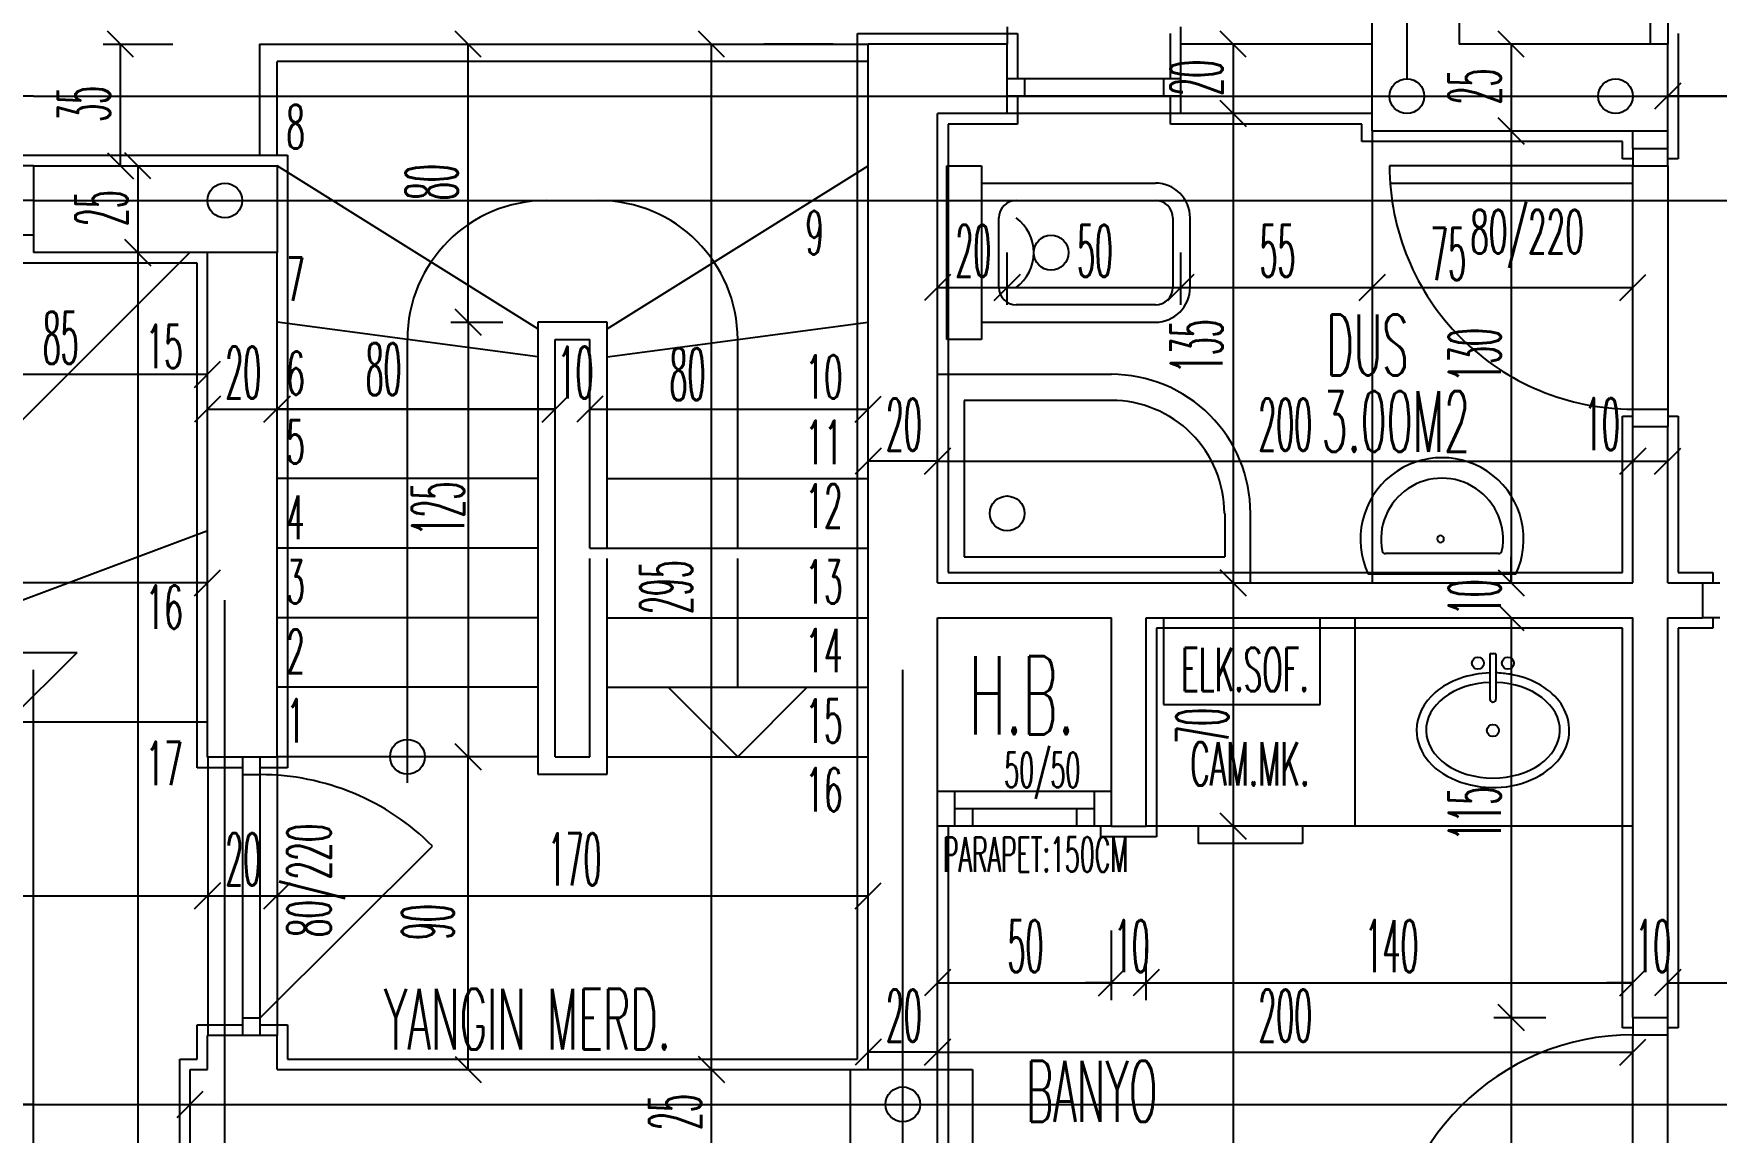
# Model space of a CAD drawing. Extents: x 78 to 306, y -397 to 18.
# Drawn here: x 274.5601 to 274.6569, y -396.5412 to -396.478 of the extents above; entities that cross this region are included whole.
import ezdxf

# ---------------------------------------------------------------- set-up
doc = ezdxf.new("R2010")
doc.units = 0
doc.header["$LTSCALE"] = 0.5
doc.header["$MEASUREMENT"] = 0
doc.linetypes.add('DASHDOT2', pattern=[0.5, 0.25, -0.125, 0, -0.125])
doc.linetypes.add('DOT2', pattern=[0.125, 0, -0.125])
doc.layers.get('0').update_dxf_attribs({"linetype": 'CONTINUOUS'})
for name, color, linetype in [('AKS', 5, 'DASHDOT2'), ('ASHADE', 7, 'CONTINUOUS'), ('DUVAR', 6, 'CONTINUOUS'), ('IZDUSUM', 2, 'DOT2'), ('KAPI', 1, 'CONTINUOUS'), ('KOLON', 4, 'CONTINUOUS'), ('MERDIVEN', 3, 'CONTINUOUS'), ('OLCU', 31, 'CONTINUOUS'), ('SIVA', 7, 'CONTINUOUS'), ('TEFRIS', 11, 'CONTINUOUS')]:
    doc.layers.add(name, color=color, linetype=linetype)
doc.styles.add('ICMEKAN', font='romans.shx', dxfattribs={"width": 0.55, "height": 0.2})
doc.styles.add('OLCU', font='romans.shx', dxfattribs={"width": 0.6, "height": 0.125})
doc.styles.add('OLCUIC', font='ROMANS.SHX', dxfattribs={"width": 0.4, "height": 0.15})

msp = doc.modelspace()

# ---------------------------------------------------------------- linework, layer by layer
at = {"color": 0, "linetype": 'ByBlock'}
for p, q in [((274.565893941935, -396.4793098737721), (274.564393941935, -396.4778098737721)), ((274.585893941935, -396.4793098737721), (274.584393941935, -396.4778098737721)), ((274.599893941935, -396.4793098737721), (274.598393941935, -396.4778098737721)), ((274.629893941935, -396.4793098737721), (274.628393941935, -396.4778098737721)), ((274.645893941935, -396.4793098737721), (274.644393941935, -396.4778098737721)), ((274.654893941935, -396.4808098737721), (274.653393941935, -396.4823098737721)), ((274.629893941935, -396.4833098737721), (274.628393941935, -396.4818098737721)), ((274.628393941935, -396.4818098737721), (274.629893941935, -396.4833098737721)), ((274.645893941935, -396.4843098737721), (274.644393941935, -396.4828098737721)), ((274.644393941935, -396.4828098737721), (274.645893941935, -396.4843098737721)), ((274.564393941935, -396.4848098737721), (274.565893941935, -396.4863098737721)), ((274.566893941935, -396.4863098737721), (274.565393941935, -396.4848098737721)), ((274.566893941935, -396.4913098737721), (274.565393941935, -396.4898098737721)), ((274.565393941935, -396.4898098737721), (274.566893941935, -396.4913098737721)), ((274.612893941935, -396.4918098737721), (274.611393941935, -396.4933098737721)), ((274.616893941935, -396.4918098737721), (274.615393941935, -396.4933098737721)), ((274.615393941935, -396.4933098737721), (274.616893941935, -396.4918098737721)), ((274.626893941935, -396.4918098737721), (274.625393941935, -396.4933098737721)), ((274.625393941935, -396.4933098737721), (274.626893941935, -396.4918098737721)), ((274.637893941935, -396.4918098737721), (274.636393941935, -396.4933098737721)), ((274.636393941935, -396.4933098737721), (274.637893941935, -396.4918098737721)), ((274.651393941935, -396.4933098737721), (274.652893941935, -396.4918098737721)), ((274.584393941935, -396.4938098737721), (274.585893941935, -396.4953098737721)), ((274.585893941935, -396.4953098737721), (274.584393941935, -396.4938098737721)), ((274.569393941935, -396.4983098737721), (274.570893941935, -396.4968098737721)), ((274.570893941935, -396.4988098737721), (274.569393941935, -396.5003098737721)), ((274.574893941935, -396.4988098737721), (274.573393941935, -396.5003098737721)), ((274.573393941935, -396.5003098737721), (274.574893941935, -396.4988098737721)), ((274.589393941935, -396.5003098737721), (274.590893941935, -396.4988098737721)), ((274.589393941935, -396.5003098737721), (274.590893941935, -396.4988098737721)), ((274.592893941935, -396.4988098737721), (274.591393941935, -396.5003098737721)), ((274.592893941935, -396.4988098737721), (274.591393941935, -396.5003098737721)), ((274.607393941935, -396.5003098737721), (274.608893941935, -396.4988098737721)), ((274.608893941935, -396.5018098737721), (274.607393941935, -396.5033098737721)), ((274.611393941935, -396.5033098737721), (274.612893941935, -396.5018098737721)), ((274.612893941935, -396.5018098737721), (274.611393941935, -396.5033098737721)), ((274.652893941935, -396.5018098737721), (274.651393941935, -396.5033098737721)), ((274.651393941935, -396.5033098737721), (274.652893941935, -396.5018098737721)), ((274.653393941935, -396.5033098737721), (274.654893941935, -396.5018098737721)), ((274.569393941935, -396.5103098737721), (274.570893941935, -396.5088098737721)), ((274.629893941935, -396.5103098737721), (274.628393941935, -396.5088098737721)), ((274.628393941935, -396.5088098737721), (274.629893941935, -396.5103098737721)), ((274.644393941935, -396.5088098737721), (274.645893941935, -396.5103098737721)), ((274.644393941935, -396.5088098737721), (274.645893941935, -396.5103098737721)), ((274.645893941935, -396.5123098737721), (274.644393941935, -396.5108098737721)), ((274.645893941935, -396.5123098737764), (274.644393941935, -396.5108098737765)), ((274.584393941935, -396.5188098737721), (274.585893941935, -396.5203098737721)), ((274.585893941935, -396.5203098737721), (274.584393941935, -396.5188098737721)), ((274.629893941935, -396.5243098737721), (274.628393941935, -396.5228098737721)), ((274.628393941935, -396.5228098737721), (274.629893941935, -396.5243098737721)), ((274.570893941935, -396.5268098737721), (274.569393941935, -396.5283098737721)), ((274.569393941935, -396.5283098737721), (274.570893941935, -396.5268098737721)), ((274.574893941935, -396.5268098737721), (274.573393941935, -396.5283098737721)), ((274.573393941935, -396.5283098737721), (274.574893941935, -396.5268098737721)), ((274.607393941935, -396.5283098737721), (274.608893941935, -396.5268098737721)), ((274.612893941935, -396.5318098737721), (274.611393941935, -396.5333098737721)), ((274.621393941935, -396.5333098737721), (274.622893941935, -396.5318098737721)), ((274.621393941935, -396.5333098737721), (274.622893941935, -396.5318098737721)), ((274.624893941935, -396.5318098737721), (274.623393941935, -396.5333098737721)), ((274.624893941935, -396.5318098737721), (274.623393941935, -396.5333098737721)), ((274.651393941935, -396.5333098737721), (274.652893941935, -396.5318098737721)), ((274.651393941935, -396.5333098737721), (274.652893941935, -396.5318098737721)), ((274.654893941935, -396.5318098737721), (274.653393941935, -396.5333098737721)), ((274.654893941935, -396.5318098737721), (274.653393941935, -396.5333098737721)), ((274.645893941935, -396.5353098737721), (274.644393941935, -396.5338098737721)), ((274.644393941935, -396.5338098737721), (274.645893941935, -396.5353098737721)), ((274.608893941935, -396.5358098737721), (274.607393941935, -396.5373098737721)), ((274.611393941935, -396.5373098737721), (274.612893941935, -396.5358098737721)), ((274.612893941935, -396.5358098737721), (274.611393941935, -396.5373098737721)), ((274.651393941935, -396.5373098737721), (274.652893941935, -396.5358098737721)), ((274.584393941935, -396.5368098737721), (274.585893941935, -396.5383098737721)), ((274.598393941935, -396.5368098737721), (274.599893941935, -396.5383098737721)), ((274.599893941935, -396.5383098737721), (274.598393941935, -396.5368098737721)), ((274.568393941935, -396.5403098737721), (274.569893941935, -396.5388098737721))]:
    msp.add_line(p, q, dxfattribs=at)
at = {"layer": 'AKS'}
for p, q in [((274.5601439419353, -396.8395598737721), (274.5601439419353, -396.3515598737721)), ((274.6101439419353, -396.8395598737721), (274.6101439419353, -396.3515598737721)), ((274.6511439419353, -396.3515598737721), (274.6511439419353, -396.8395598737721)), ((274.5711439419353, -396.8355598737721), (274.5711439419353, -396.3555598737721)), ((274.6391439419353, -396.3555598737721), (274.6391439419353, -396.8355598737721)), ((274.5601439419353, -396.4815598737721), (274.2641439419361, -396.4815598737721)), ((274.5601439419353, -396.4815598737721), (274.8561439419346, -396.4815598737721)), ((274.5601439419353, -396.4875598737721), (274.2681439419354, -396.4875598737721)), ((274.5601439419353, -396.4875598737721), (274.8521439419353, -396.4875598737721)), ((274.5601439419353, -396.5395598737721), (274.2641439419361, -396.5395598737721)), ((274.5601439419353, -396.5395598737721), (274.8561439419346, -396.5395598737721))]:
    msp.add_line(p, q, dxfattribs=at)
at = {"layer": 'ASHADE'}
for centre in [(274.6391439419353, -396.4815598737721), (274.6511439419353, -396.4815598737721), (274.5711439419353, -396.4875598737721), (274.6101439419353, -396.5395598737721)]:
    msp.add_circle(centre, 0.0009999999999999432, dxfattribs=at)
at = {"layer": 'DUVAR'}
for p, q in [((274.6081439419355, -396.5375598737743), (274.608143941936, -396.4785598737798)), ((274.6161439419367, -396.4785598737777), (274.6081439419359, -396.4785598737789)), ((274.616143941937, -396.4785598737798), (274.608143941936, -396.4785598737798)), ((274.616143941937, -396.4825598737797), (274.6161439419367, -396.4785598737795)), ((274.6371439419419, -396.4785598737745), (274.6261439419367, -396.4785598737762)), ((274.6261439419367, -396.4825598737794), (274.6261439419367, -396.4785598737792)), ((274.6271439419355, -396.4785598737792), (274.6261439419367, -396.4785598737795)), ((274.6121439419372, -396.5095598737756), (274.6121439419383, -396.48255987378)), ((274.616143941937, -396.4825598737797), (274.6121439419383, -396.48255987378)), ((274.6371439419353, -396.4825598737756), (274.6261439419367, -396.4825598737765)), ((274.652143941935, -396.4845598737746), (274.652143941935, -396.4835598737746)), ((274.6541439419351, -396.4845598737746), (274.6541439419352, -396.4835598737721)), ((274.652143941935, -396.4845598737746), (274.6541439419351, -396.4845598737746)), ((274.5601439419353, -396.4855598737768), (274.5531439419361, -396.4855598737769)), ((274.5601439419353, -396.4895598737752), (274.5531439419358, -396.4895598737755)), ((274.5701439419362, -396.5195896821239), (274.5701439419365, -396.4905598737721)), ((274.5741439419352, -396.5195896821242), (274.5741439419352, -396.4905598737721)), ((274.652143941935, -396.5095598737759), (274.652143941935, -396.5005598737744)), ((274.652143941935, -396.5005598737744), (274.6541439419351, -396.5005598737744)), ((274.6541439419352, -396.5095598737759), (274.6541439419352, -396.5005598737744)), ((274.6121439419368, -396.5095598737756), (274.652143941935, -396.5095598737759)), ((274.6541439419352, -396.5095598737759), (274.6561439419352, -396.5095598737759)), ((274.6561439419352, -396.5095598737759), (274.6561439419352, -396.511559873776)), ((274.6121439419362, -396.5375598737721), (274.6121439419371, -396.5115598737767)), ((274.6121439419367, -396.5215598737687), (274.6121439419371, -396.5115598737767)), ((274.6121439419371, -396.5115598737767), (274.6221439419371, -396.5115598737766)), ((274.6221439419367, -396.5235598737688), (274.6221439419371, -396.511559873777)), ((274.6241439419367, -396.5235598737777), (274.6241439419371, -396.5115598737771)), ((274.6241439419371, -396.5115598737766), (274.652143941935, -396.5115598737764)), ((274.652143941935, -396.5345598737756), (274.652143941935, -396.5115598737764)), ((274.6541439419352, -396.5345598737756), (274.6541439419352, -396.5115598737764)), ((274.6541439419352, -396.5115598737764), (274.6561439419352, -396.5115598737763)), ((274.5741737502916, -396.5195896821242), (274.5701439419362, -396.5195896821239)), ((274.6221439419367, -396.5235598737688), (274.6241439419367, -396.5235598737688)), ((274.652143941932, -396.5345598737757), (274.6541439419321, -396.5345598737756)), ((274.570143941936, -396.5375598737756), (274.5701439419361, -396.5355896821245)), ((274.5741737502916, -396.5355896821245), (274.5701439419361, -396.5355896821245)), ((274.5741439419352, -396.5375598737755), (274.5741439419352, -396.5355896821245)), ((274.5691439419353, -396.5425598737721), (274.5691439419353, -396.5375598737721)), ((274.5691439419353, -396.5375598737721), (274.570143941936, -396.5375598737721)), ((274.5741439419352, -396.5375598737721), (274.6071439419353, -396.5375598737721))]:
    msp.add_line(p, q, dxfattribs=at)
at = {"layer": 'IZDUSUM', "ltscale": 0.6}
for p, q in [((274.6371439419419, -396.4835598737721), (274.6371439419416, -396.5095598737758)), ((274.636173750288, -396.5235598737721), (274.636173750288, -396.5115598737721))]:
    msp.add_line(p, q, dxfattribs=at)
at = {"layer": 'KAPI'}
for p, q in [((274.6531439419394, -396.43155987378), (274.6531439419351, -396.4785598737749)), ((274.6541439419394, -396.43155987378), (274.6541439419352, -396.478559873775)), ((274.616143941937, -396.4775598737797), (274.616143941937, -396.4785598737798)), ((274.626143941937, -396.4785598737798), (274.626143941937, -396.4775598737797)), ((274.5731439419353, -396.4785598737772), (274.6081439419355, -396.4785598737781)), ((274.5731439419353, -396.4785598737772), (274.5731439419353, -396.4849598737724)), ((274.5741439419353, -396.4849598737721), (274.5741439419353, -396.4795598737721)), ((274.626143941937, -396.4805598737799), (274.616143941937, -396.4805598737799)), ((274.617143941937, -396.4805598737799), (274.617143941937, -396.4815598737799)), ((274.6251439419369, -396.4805598737799), (274.6251439419369, -396.4815598737799)), ((274.626143941937, -396.4815598737799), (274.616143941937, -396.4815598737799)), ((274.626143941937, -396.4825598737797), (274.616143941937, -396.4825598737797)), ((274.652143941935, -396.4845598737746), (274.652143941935, -396.4855598737747)), ((274.6541439419351, -396.4855598737747), (274.6541439419351, -396.4845598737746)), ((274.652143941935, -396.4855598737747), (274.6381439419351, -396.4855598737747)), ((274.652143941935, -396.4865598737748), (274.652143941935, -396.4855598737747)), ((274.652143941935, -396.4855598737747), (274.6541439419351, -396.4855598737747)), ((274.6541439419351, -396.4855598737747), (274.6541439419351, -396.4995598737743)), ((274.6381797018913, -396.4865598737745), (274.652143941935, -396.4865598737748)), ((274.5896439419355, -396.4875598737776), (274.5926439419352, -396.4875598737776)), ((274.589143941935, -396.4965598737761), (274.5741439419352, -396.4945598737761)), ((274.589143941935, -396.4945598737762), (274.589143941935, -396.5205598737763)), ((274.593143941935, -396.4945598737762), (274.589143941935, -396.4945598737762)), ((274.593143941935, -396.507559873776), (274.593143941935, -396.4945598737762)), ((274.5931439419353, -396.4965598737761), (274.6081439419351, -396.4945598737761)), ((274.5816439419355, -396.5210620811048), (274.5816439419355, -396.4955598737776)), ((274.590143941935, -396.5195598737751), (274.590143941935, -396.4955598737777)), ((274.590143941935, -396.4955598737777), (274.5921439419352, -396.4955598737774)), ((274.5921439419352, -396.507559873776), (274.5921439419352, -396.4955598737774)), ((274.6006439419352, -396.507559873776), (274.6006439419352, -396.4955598737776)), ((274.589143941935, -396.4995598737761), (274.5741439419352, -396.4995598737761)), ((274.5931439419353, -396.4995598737761), (274.6081439419351, -396.4995598737761)), ((274.652143941935, -396.5005598737741), (274.652143941935, -396.4995598737743)), ((274.652143941935, -396.4995598737743), (274.6541439419351, -396.4995598737743)), ((274.6541439419351, -396.4995598737743), (274.6541439419351, -396.5005598737741)), ((274.589143941935, -396.5035598737761), (274.5741439419352, -396.5035598737761)), ((274.5931439419353, -396.5035598737761), (274.6081439419351, -396.5035598737761)), ((274.589143941935, -396.507559873776), (274.5741439419352, -396.507559873776)), ((274.5921439419352, -396.5195598737751), (274.5921439419352, -396.508159873776)), ((274.593143941935, -396.5205598737763), (274.593143941935, -396.508159873776)), ((274.6006439419352, -396.5155598737759), (274.6006439419352, -396.5081598737768)), ((274.6561439419352, -396.5095598737759), (274.6571439419352, -396.5095598737759)), ((274.589143941935, -396.511559873776), (274.5741439419352, -396.511559873776)), ((274.5931439419353, -396.511559873776), (274.6081439419351, -396.511559873776)), ((274.6571439419352, -396.511559873776), (274.6561439419352, -396.511559873776)), ((274.589143941935, -396.5155598737759), (274.5741439419352, -396.5155598737759)), ((274.5931439419353, -396.5155598737759), (274.6081439419351, -396.5155598737759)), ((274.5966439419352, -396.5155598737759), (274.6046439419352, -396.5155598737759)), ((274.5701737502916, -396.5355896821245), (274.5701737502916, -396.5195896821245)), ((274.5721737502918, -396.5355896821245), (274.5721737502918, -396.5195896821245)), ((274.5731737502918, -396.5355896821245), (274.5731737502918, -396.5195896821245)), ((274.589143941935, -396.5195598737759), (274.5741439419352, -396.5195598737759)), ((274.5741737502916, -396.5355896821245), (274.5741737502916, -396.5195896821245)), ((274.590143941935, -396.5195598737751), (274.5921439419352, -396.5195598737751)), ((274.5931439419353, -396.5195598737759), (274.6081439419351, -396.5195598737759)), ((274.5721737502918, -396.5205896821245), (274.5731737502918, -396.5205896821245)), ((274.589143941935, -396.5205598737763), (274.593143941935, -396.5205598737763)), ((274.6221439419367, -396.5215598737687), (274.6121439419339, -396.5215598737688)), ((274.6221439419367, -396.5235598737687), (274.6121439419339, -396.5235598737688)), ((274.5731737502918, -396.5345896821244), (274.5830943976262, -396.5247113848793)), ((274.5721737502918, -396.5345896821244), (274.5731737502918, -396.5345896821244)), ((274.652143941932, -396.5345598737759), (274.652143941932, -396.5355598737758)), ((274.6541439419321, -396.5355598737757), (274.6541439419321, -396.5345598737759)), ((274.652143941932, -396.5355598737758), (274.6541439419321, -396.5355598737757)), ((274.6541439419324, -396.5495598737756), (274.6541439419321, -396.5355598737757))]:
    msp.add_line(p, q, dxfattribs=at)
at = {"layer": 'KAPI', "ltscale": 1.4}
for p, q in [((274.608143941935, -396.4795598737721), (274.5741439419353, -396.4795598737721)), ((274.589143941935, -396.4949348737773), (274.5741439419353, -396.4855598737721)), ((274.5931439419353, -396.4949348737773), (274.6081439419349, -396.4855598737721)), ((274.652143941935, -396.4995598737721), (274.652143941935, -396.4865598737721)), ((274.613143941935, -396.5235598737721), (274.613143941935, -396.5215598737721)), ((274.621143941935, -396.5215598737721), (274.621143941935, -396.5235598737721)), ((274.621143941935, -396.5225598737721), (274.613143941935, -396.5225598737721)), ((274.614143941935, -396.5225598737721), (274.614143941935, -396.5235598737721)), ((274.620143941935, -396.5225598737721), (274.620143941935, -396.5235598737721)), ((274.652143941935, -396.5485598737721), (274.652143941935, -396.5355598737721))]:
    msp.add_line(p, q, dxfattribs=at)
at = {"layer": 'KAPI'}
for centre, radius, start, end in [((274.6521439419345, -396.4855598737747), 0.01399999999936199, 180, 270.0000000016285), ((274.5896439419355, -396.4955598737776), 0.008, 90, 180), ((274.5926439419352, -396.4955598737776), 0.008, 0, 90), ((274.5731737502918, -396.5345896821244), 0.01399999999982583, 44.8774440894632, 90), ((274.6521439419323, -396.5495598737756), 0.01399999999994179, 90.00000000113991, 180.0000000011399)]:
    msp.add_arc(centre, radius, start, end, dxfattribs=at)
at = {"layer": 'KOLON'}
for p, q in [((274.6371439419353, -396.4835598737721), (274.6371439419353, -396.4575598737721)), ((274.6421439419353, -396.4575598737721), (274.6421439419353, -396.4785598737756)), ((274.6541439419352, -396.4785598737751), (274.6421439419353, -396.4785598737756)), ((274.6541439419352, -396.4835598737721), (274.6541439419352, -396.4785598737751)), ((274.6371439419419, -396.4835598737721), (274.6541439419352, -396.4835598737721)), ((274.5601439419353, -396.4855598737721), (274.5741439419353, -396.4855598737721)), ((274.5601439419353, -396.4855598737721), (274.5601439419353, -396.4905598737721)), ((274.5741439419353, -396.4855598737721), (274.5741439419353, -396.4905598737721)), ((274.5741439419353, -396.4905598737721), (274.5601439419353, -396.4905598737721)), ((274.5921439419352, -396.507559873776), (274.6081439419351, -396.507559873776)), ((274.6071439419353, -396.5375598737744), (274.6121439419362, -396.5375598737742)), ((274.6071439419353, -396.5745598737721), (274.6071439419353, -396.5375598737744)), ((274.6121439419349, -396.5795598737781), (274.6121439419362, -396.5375598737742))]:
    msp.add_line(p, q, dxfattribs=at)
at = {"layer": 'MERDIVEN', "linetype": 'ByBlock'}
for p, q in [((274.5471141335827, -396.5125598737721), (274.5691439419354, -396.4905300654194)), ((274.5471439419368, -396.5151736956393), (274.5701141335826, -396.5065598737721)), ((274.5546439419358, -396.5135598737757), (274.5626439419357, -396.5135598737757)), ((274.5586439419358, -396.5175598737757), (274.5626439419357, -396.5135598737757)), ((274.6006439419352, -396.5195598737759), (274.5966439419352, -396.5155598737759)), ((274.6006439419352, -396.5195598737759), (274.6046439419352, -396.5155598737759)), ((274.5471439419356, -396.5175598737757), (274.5701439419358, -396.5175598737757)), ((274.612143941935, -396.5375598737721), (274.614143941935, -396.5375598737721)), ((274.614143941935, -396.5375598737721), (274.614143941935, -396.5775598737721))]:
    msp.add_line(p, q, dxfattribs=at)
msp.add_circle((274.5816439419351, -396.5195598737759), 0.0009999999999999432, dxfattribs=at)
at = {"layer": 'OLCU', "ltscale": 1.4}
for p, q in [((274.564143941935, -396.4785598737721), (274.568143941935, -396.4785598737721)), ((274.565143941935, -396.4855598737721), (274.565143941935, -396.4785598737721)), ((274.585143941935, -396.4945598737721), (274.585143941935, -396.4785598737721)), ((274.599143941935, -396.5375598737721), (274.599143941935, -396.4785598737721)), ((274.606143941935, -396.4785598737721), (274.602143941935, -396.4785598737721)), ((274.629143941935, -396.4785598737721), (274.629143941935, -396.4825598737721)), ((274.645143941935, -396.4785598737721), (274.645143941935, -396.4835598737721)), ((274.678143941935, -396.4815598737721), (274.654143941935, -396.4815598737721)), ((274.629143941935, -396.4825598737721), (274.629143941935, -396.5095598737721)), ((274.645143941935, -396.4835598737721), (274.645143941935, -396.5095598737721)), ((274.566143941935, -396.4855598737721), (274.566143941935, -396.4905598737721)), ((274.566143941935, -396.4905598737721), (274.566143941935, -396.6095598737721)), ((274.616143941935, -396.4935598737721), (274.616143941935, -396.4905598737721)), ((274.626143941935, -396.4935598737721), (274.626143941935, -396.4905598737721)), ((274.612143941935, -396.4925598737721), (274.616143941935, -396.4925598737721)), ((274.616143941935, -396.4925598737721), (274.626143941935, -396.4925598737721)), ((274.626143941935, -396.4925598737721), (274.637143941935, -396.4925598737721)), ((274.637143941935, -396.4925598737721), (274.652143941935, -396.4925598737721)), ((274.584143941935, -396.4945598737721), (274.587143941935, -396.4945598737721)), ((274.585143941935, -396.4945598737721), (274.585143941935, -396.5195598737721)), ((274.553143941935, -396.4975598737721), (274.570143941935, -396.4975598737721)), ((274.570143941935, -396.4995598737721), (274.574143941935, -396.4995598737721)), ((274.574143941935, -396.4995598737721), (274.590143941935, -396.4995598737721)), ((274.590143941935, -396.4995598737721), (274.588643941935, -396.4995598737721)), ((274.592143941935, -396.4995598737721), (274.608143941935, -396.4995598737721)), ((274.592143941935, -396.4995598737721), (274.593643941935, -396.4995598737721)), ((274.612143941935, -396.5025598737721), (274.608143941935, -396.5025598737721)), ((274.612143941935, -396.5025598737721), (274.652143941935, -396.5025598737721)), ((274.652143941935, -396.5025598737721), (274.654143941935, -396.5025598737721)), ((274.645143941935, -396.5095598737721), (274.645143941935, -396.5080598737721)), ((274.570143941935, -396.5095598737721), (274.5121439419351, -396.5095598737721)), ((274.629143941935, -396.5095598737721), (274.629143941935, -396.5235598737721)), ((274.645143941935, -396.5115598737721), (274.645143941935, -396.5130598737721)), ((274.645143941935, -396.5115598737764), (274.645143941935, -396.5345598737721)), ((274.585143941935, -396.5375598737721), (274.585143941935, -396.5195598737721)), ((274.629143941935, -396.5235598737721), (274.629143941935, -396.5775598737721)), ((274.540143941935, -396.5275598737721), (274.570143941935, -396.5275598737721)), ((274.570143941935, -396.5275598737721), (274.574143941935, -396.5275598737721)), ((274.574143941935, -396.5275598737721), (274.608143941935, -396.5275598737721)), ((274.622143941935, -396.5335598737721), (274.622143941935, -396.5295598737721)), ((274.624143941935, -396.5335598737721), (274.624143941935, -396.5305598737721)), ((274.612143941935, -396.5325598737721), (274.622143941935, -396.5325598737721)), ((274.622143941935, -396.5325598737721), (274.620643941935, -396.5325598737721)), ((274.622143941935, -396.5325598737721), (274.624143941935, -396.5325598737721)), ((274.624143941935, -396.5325598737721), (274.652143941935, -396.5325598737721)), ((274.624143941935, -396.5325598737721), (274.625643941935, -396.5325598737721)), ((274.652143941935, -396.5325598737721), (274.650643941935, -396.5325598737721)), ((274.654143941935, -396.5325598737721), (274.678143941935, -396.5325598737721)), ((274.654143941935, -396.5325598737721), (274.655643941935, -396.5325598737721)), ((274.644143941935, -396.5345598737721), (274.647143941935, -396.5345598737721)), ((274.645143941935, -396.5345598737721), (274.645143941935, -396.5505598737721)), ((274.612143941935, -396.5365598737721), (274.608143941935, -396.5365598737721)), ((274.612143941935, -396.5365598737721), (274.652143941935, -396.5365598737721)), ((274.599143941935, -396.5425598737721), (274.599143941935, -396.5375598737721)), ((274.5121439419351, -396.5395598737721), (274.569143941935, -396.5395598737721))]:
    msp.add_line(p, q, dxfattribs=at)
at = {"layer": 'SIVA', "ltscale": 1.4}
for p, q in [((274.6075439419355, -396.5369598737723), (274.6075439419359, -396.4779598737798)), ((274.6075439419359, -396.4779598737798), (274.6167439419366, -396.4779598737798)), ((274.6167439419366, -396.4779598737798), (274.6167439419368, -396.4805598737799)), ((274.6255439419367, -396.4805598737799), (274.6255439419367, -396.4779598737796)), ((274.6547439419352, -396.4779598737751), (274.6547439419352, -396.4835598737721)), ((274.6167439419369, -396.4815598737799), (274.616743941937, -396.4831598737796)), ((274.6255439419367, -396.4831598737796), (274.6255439419367, -396.4815598737799)), ((274.616743941937, -396.4831598737796), (274.6127439419382, -396.48315987378)), ((274.6127439419382, -396.48315987378), (274.6127439419372, -396.5089598737756)), ((274.6365439419353, -396.4831598737758), (274.6255439419367, -396.4831598737796)), ((274.6365439419353, -396.4841598737721), (274.6365439419353, -396.4831598737758)), ((274.6547439419352, -396.4835598737721), (274.6547439419351, -396.4851598737746)), ((274.5525439419362, -396.4849598737769), (274.5601439419353, -396.4849598737767)), ((274.5601439419353, -396.4849598737767), (274.5747439419353, -396.4849598737719)), ((274.5747439419353, -396.4849598737719), (274.5747439419353, -396.4905598737721)), ((274.651543941935, -396.4841598737721), (274.6365439419353, -396.4841598737721)), ((274.651543941935, -396.4851598737746), (274.651543941935, -396.4841598737721)), ((274.652143941935, -396.4851598737746), (274.651543941935, -396.4851598737746)), ((274.6547439419351, -396.4851598737746), (274.6541439419351, -396.4851598737746)), ((274.5747439419353, -396.4905598737721), (274.5747439419351, -396.5201896821242)), ((274.5695439419365, -396.4911598737721), (274.5595439419353, -396.4911598737721)), ((274.5695439419362, -396.5201896821239), (274.5695439419365, -396.4911598737721)), ((274.651543941935, -396.5089598737759), (274.651543941935, -396.4999598737744)), ((274.651543941935, -396.4999598737744), (274.652143941935, -396.4999598737744)), ((274.6541439419351, -396.4999598737744), (274.6547439419352, -396.4999598737744)), ((274.6547439419352, -396.4999598737744), (274.6547439419352, -396.508959873776)), ((274.6127439419372, -396.5089598737756), (274.651543941935, -396.5089598737759)), ((274.6547439419352, -396.508959873776), (274.6567439419351, -396.508959873776)), ((274.6567439419351, -396.508959873776), (274.6567439419351, -396.5095598737759)), ((274.651543941935, -396.5121598737764), (274.6247439419371, -396.5121598737766)), ((274.6247439419371, -396.5121598737766), (274.6247439419366, -396.5241598737688)), ((274.651543941935, -396.5351598737757), (274.651543941935, -396.5121598737764)), ((274.6567439419351, -396.5121598737763), (274.6547439419351, -396.5121598737763)), ((274.6547439419351, -396.5121598737763), (274.6547439419351, -396.5351598737756)), ((274.6567439419351, -396.511559873776), (274.6567439419351, -396.5121598737763)), ((274.5721737502918, -396.5201896821241), (274.5695439419362, -396.5201896821239)), ((274.5747439419351, -396.5201896821242), (274.5731737502918, -396.5201896821241)), ((274.6127439419367, -396.5235598737688), (274.6127439419362, -396.5375598737721)), ((274.6215439419366, -396.5241598737688), (274.6215439419366, -396.5235598737687)), ((274.6247439419366, -396.5241598737688), (274.6215439419366, -396.5241598737688)), ((274.569543941936, -396.5369598737721), (274.569543941936, -396.5349896821244)), ((274.569543941936, -396.5349896821244), (274.5721737502918, -396.5349896821244)), ((274.5731737502918, -396.5349896821244), (274.5747439419351, -396.5349896821244)), ((274.5747439419351, -396.5349896821244), (274.5747439419351, -396.5369598737721)), ((274.652143941932, -396.5351598737757), (274.651543941935, -396.5351598737757)), ((274.6547439419351, -396.5351598737756), (274.6541439419321, -396.5351598737756)), ((274.5685439419353, -396.5431598737721), (274.5685439419353, -396.5369598737721)), ((274.5685439419353, -396.5369598737721), (274.569543941936, -396.5369598737721)), ((274.5747439419351, -396.5369598737721), (274.6071439419353, -396.5369598737721)), ((274.6071439419353, -396.5369598737721), (274.6075439419355, -396.5369598737723)), ((274.6127439419362, -396.5375598737721), (274.612743941935, -396.5769598737757))]:
    msp.add_line(p, q, dxfattribs=at)
at = {"layer": 'TEFRIS'}
for p, q in [((274.6126737502872, -396.4955598737729), (274.6126737502872, -396.4855598737729)), ((274.6126737502872, -396.4855598737729), (274.6146737502873, -396.4855598737729)), ((274.6146737502873, -396.4855598737729), (274.6146737502873, -396.4955598737729)), ((274.6146737502873, -396.4865598737726), (274.6246737502873, -396.4865598737726)), ((274.6166737502874, -396.4875598737727), (274.6246737502873, -396.4875598737727)), ((274.6156737502873, -396.4925598737727), (274.6156737502873, -396.4885598737728)), ((274.6256737502873, -396.4885598737728), (274.6256737502873, -396.4925598737727)), ((274.6266737502874, -396.4925598737727), (274.6266737502874, -396.4885598737728)), ((274.6246737502873, -396.4935598737728), (274.6166737502874, -396.4935598737728)), ((274.6146737502873, -396.4945598737729), (274.6246737502873, -396.4945598737729)), ((274.6146737502873, -396.4955598737729), (274.6126737502872, -396.4955598737729)), ((274.6121439419356, -396.4975598737739), (274.6221439419356, -396.4975598737736)), ((274.6136737502879, -396.4990598737721), (274.6136737502879, -396.5080598737721)), ((274.622173750288, -396.4990598737721), (274.6136737502879, -396.4990598737721)), ((274.628673750288, -396.5055598737721), (274.628673750288, -396.5080598737721)), ((274.6301439419358, -396.509559873773), (274.630143941936, -396.5055598737737)), ((274.6136737502879, -396.5080598737721), (274.628673750288, -396.5080598737721)), ((274.6444182227619, -396.5078774962183), (274.637911051747, -396.5078774962183)), ((274.6454057133842, -396.5090598737726), (274.6369235611248, -396.5090598737726)), ((274.625143941935, -396.5115598737721), (274.625143941935, -396.5165598737721)), ((274.634143941935, -396.5165598737721), (274.634143941935, -396.5115598737721)), ((274.6439215857828, -396.5136359536726), (274.6439215857828, -396.516241602641)), ((274.6442669927891, -396.5136359536726), (274.6439215857828, -396.5136359536726)), ((274.6442669927891, -396.5136359536726), (274.6442669927891, -396.516241602641)), ((274.625143941935, -396.5165598737721), (274.634143941935, -396.5165598737721)), ((274.652143941935, -396.5235598737774), (274.6241439419367, -396.5235598737777)), ((274.6271439419371, -396.5235598737773), (274.6271439419371, -396.5245598737773)), ((274.6331439419371, -396.5235598737773), (274.6331439419371, -396.5245598737773)), ((274.6331439419371, -396.5245598737773), (274.6271439419373, -396.5245598737773))]:
    msp.add_line(p, q, dxfattribs=at)
for centre, radius in [((274.6186737502863, -396.4905598737729), 0.0009999999999990906), ((274.6161439419357, -396.5055598737737), 0.001000000000058208), ((274.6432307717703, -396.5141756521199), 0.0003454070062983653), ((274.6449578068016, -396.5141756521199), 0.0003454070062983653), ((274.6440942892859, -396.5180509579846), 0.0003454070062983653)]:
    msp.add_circle(centre, radius, dxfattribs=at)
for centre, radius, start, end in [((274.6246737502864, -396.4885598737728), 0.002, 0, 90), ((274.6166737502865, -396.4885598737728), 0.001, 90, 180), ((274.6246737502864, -396.4885598737728), 0.001, 0, 90), ((274.6151737502863, -396.4905598737729), 0.002499999999999375, 306.8698976460394, 53.13010235396057), ((274.6166737502865, -396.4925598737727), 0.001, 180, 270), ((274.6246737502864, -396.4925598737727), 0.001, 270, 0), ((274.6246737502864, -396.4925598737727), 0.002, 270, 0), ((274.6221439419359, -396.5055598737736), 0.008, 359.9999999990229, 90.00000000211699), ((274.6221439419359, -396.5055598737736), 0.006500000000000001, 359.9999999990229, 90.00000000211699), ((274.6411646372538, -396.5070486517333), 0.004693798124088048, 334.6285478708978, 205.3714521291023), ((274.6411646372538, -396.5070486517333), 0.003511420569777305, 349.0110539047405, 190.9889460952594), ((274.6410771144998, -396.5070336050009), 0.0001970629257184179, 90, 270), ((274.6410771144998, -396.5070336050009), 0.0001970629257184179, 270, 90), ((274.6379110517468, -396.5076804332923), 0.0001970629257184571, 190.9889460952594, 270), ((274.6444182227616, -396.5076804332923), 0.0001970629257184571, 270, 349.0110539047405), ((274.6440942892859, -396.516241602641), 0.0001727035031491827, 180, 0)]:
    msp.add_arc(centre, radius, start, end, dxfattribs=at)
msp.add_ellipse((274.6440942892859, -396.518034630188), major_axis=(-0.003850000029399299, 7.92959013003999e-18), ratio=0.7142857088313139, start_param=-1.525923216489635, end_param=4.667515870079431, dxfattribs=at)
msp.add_open_spline([(274.6439215857828, -396.5147406644899), (274.6427384316567, -396.5147799977615), (274.6415728547152, -396.5151714169008), (274.6401069212467, -396.5164360305096), (274.639694289286, -396.517223176031), (274.639694289286, -396.518034630188), (274.639694289286, -396.5186826234896), (274.6399551377227, -396.5193207222661), (274.6413115039192, -396.5208929192851), (274.6429792561037, -396.5214436511651), (274.6461604493074, -396.5211874202073), (274.6476555241811, -396.5203758836803), (274.6486631779732, -396.5182586141931), (274.648522800298, -396.5171752786083), (274.6472775929806, -396.515563756133), (274.6462301092481, -396.5150137287638), (274.6448135407729, -396.5147720344929), (274.6445406935505, -396.5147460804589), (274.6442669927891, -396.514739226148)], degree=3, knots=[4.753337881660367, 4.753337881660367, 4.753337881660367, 4.753337881660367, 5.591605059702994, 5.591605059702994, 6.283185307179586, 6.283185307179586, 6.283185307179586, 6.83545232555502, 6.83545232555502, 7.966271062912197, 7.966271062912197, 9.097089800269373, 9.097089800269373, 9.92909516512524, 9.92909516512524, 10.76110052998111, 10.76110052998111, 10.95499222150214, 10.95499222150214, 10.95499222150214, 10.95499222150214], dxfattribs=at)

# ---------------------------------------------------------------- texts
at = {"layer": 'KAPI', "style": 'OLCU', "width": 0.5}
for s, height, rotation, p in [('8', 0.0025, 359.9999999982087, (274.5746733764116, -396.4845638860435)), ('80/220', 0.002499999999999999, 1.791288396601882e-09, (274.6427851304712, -396.4906040274229)), ('9', 0.0025, 359.9999999982087, (274.604536273658, -396.4906588388063)), ('7', 0.0025, 359.9999999982087, (274.5746733764116, -396.4933347164783)), ('15', 0.0025, 359.9999999982087, (274.566582166264, -396.4972031450023)), ('6', 0.0025, 359.9999999982087, (274.5746733764116, -396.4987479900433)), ('10', 0.0025, 359.9999999982087, (274.604536273658, -396.4989597475513)), ('5', 0.0025, 359.9999999982087, (274.5746733764116, -396.502694856008)), ('11', 0.0025, 359.9999999982087, (274.604536273658, -396.5027286250581)), ('12', 0.0025, 359.9999999982087, (274.604536273658, -396.5063849802966)), ('4', 0.0025, 359.9999999982087, (274.5746733764116, -396.5070394566485)), ('3', 0.0025, 359.9999999982087, (274.5746733764116, -396.5107426927295)), ('13', 0.0025, 359.9999999982087, (274.604536273658, -396.5107517947048)), ('16', 0.0025, 359.9999999982087, (274.566582166264, -396.5122031450023)), ('2', 0.0025, 359.9999999982087, (274.5746733764116, -396.5147486648398)), ('14', 0.0025, 359.9999999982087, (274.604536273658, -396.5147046083929)), ('1', 0.0025, 359.9999999982087, (274.5746733764116, -396.5187442670893)), ('15', 0.0025, 359.9999999982087, (274.604536273658, -396.5187562346922)), ('17', 0.0025, 359.9999999982087, (274.566582166264, -396.5212031450023)), ('16', 0.0025, 359.9999999982087, (274.604536273658, -396.5227090483803)), ('80/220', 0.0025, 89.99999999820871, (274.5772365787034, -396.5299433145766))]:
    msp.add_text(s, height=height, rotation=rotation, dxfattribs=at).set_placement(p)
at = {"layer": 'KAPI', "linetype": 'Continuous', "style": 'ICMEKAN', "width": 0.5}
for s, p in [('50/50', (274.6159839166098, -396.5213230264891)), ('PARAPET:150CM', (274.6124396169211, -396.5261826543356))]:
    msp.add_text(s, height=0.002, dxfattribs=at).set_placement(p)
at = {"layer": 'MERDIVEN', "linetype": 'ByBlock', "style": 'OLCU', "width": 0.5}
for s, height, p in [('DUS', 0.0035, (274.6345046457303, -396.4976203059647)), ('3.00M2 ', 0.0035, (274.6342308362066, -396.5020203059647)), ('H.B.', 0.004500000000000001, (274.6139451878091, -396.518277070384)), ('YANGIN MERD.', 0.0035, (274.5802945231236, -396.5364111956707)), ('BANYO', 0.0035, (274.6172233135433, -396.5405640132784))]:
    msp.add_text(s, height=height, dxfattribs=at).set_placement(p)
at = {"layer": 'OLCU', "style": 'OLCUIC', "width": 0.4}
for s, p in [('20', (274.628543941935, -396.4815313023435)), ('25', (274.644543941935, -396.4820313023435)), ('35', (274.564543941935, -396.4830313023435)), ('80', (274.584543941935, -396.4875313023435)), ('25', (274.565543941935, -396.4890313023435)), ('135', (274.628543941935, -396.4974884452006)), ('130', (274.644543941935, -396.4979884452006)), ('125', (274.584905801819, -396.5068257233376)), ('295', (274.598032482322, -396.5113468566673)), ('10', (274.644543941935, -396.5114170166293)), ('70', (274.6288709099968, -396.5188186031148)), ('115', (274.644543941935, -396.5243741594886)), ('90', (274.584321383598, -396.5301013832614)), ('25', (274.598543941935, -396.5410313023435))]:
    msp.add_text(s, height=0.003, rotation=90, dxfattribs=at).set_placement(p)
for s, p in [('20', (274.6131725133636, -396.4919598737721)), ('50', (274.6201725133636, -396.4919598737721)), ('55', (274.6306725133636, -396.4919598737721)), ('75', (274.6404889542727, -396.4921400851977)), ('85', (274.5606725133636, -396.4969598737721)), ('20', (274.5711725133636, -396.4989598737721)), ('80', (274.579247683121, -396.4987640686444)), ('10', (274.5902867990779, -396.4989598737721)), ('80', (274.5967298895814, -396.4990476652866)), ('20', (274.6091725133636, -396.5019598737721)), ('200', (274.6306010847921, -396.5019598737721)), ('10', (274.6493290508248, -396.5019291696669)), ('20', (274.5711725133636, -396.5269598737721)), ('170', (274.5897153705064, -396.5269598737721)), ('50', (274.6161725133636, -396.5319598737721)), ('10', (274.6222867990779, -396.5319598737721)), ('140', (274.6367153705065, -396.5319598737721)), ('10', (274.6522867990779, -396.5319598737721)), ('20', (274.6091725133636, -396.5359598737721)), ('200', (274.6306010847921, -396.5359598737721))]:
    msp.add_text(s, height=0.003, dxfattribs=at).set_placement(p)
at = {"layer": 'TEFRIS', "style": 'OLCU', "width": 0.5}
for s, p in [('ELK.SOF.', (274.6261602652387, -396.5157895466625)), ('CAM.MK.', (274.6266773058817, -396.5212244208718))]:
    msp.add_text(s, height=0.002499999999999999, rotation=359.9999999982087, dxfattribs=at).set_placement(p)

doc.saveas('drawing.dxf')
